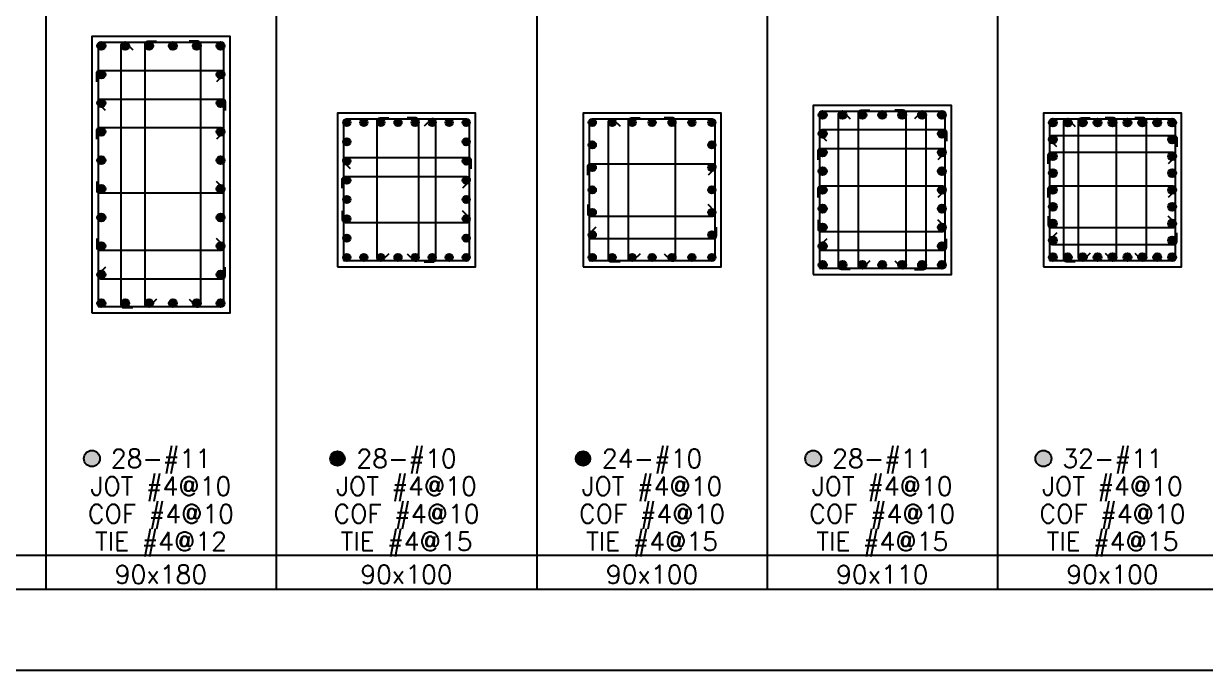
# Model space of a CAD drawing. Header units: millimetres. Extents: x 0 to 31920, y -6088 to 2522.
# Drawn here: x 851 to 1621, y 0 to 421 of the extents above; entities that cross this region are included whole.
import ezdxf
from ezdxf.enums import TextEntityAlignment as Align

# ---------------------------------------------------------------- set-up
doc = ezdxf.new("R2010")
doc.units = ezdxf.units.MM
doc.header["$MEASUREMENT"] = 0
for name, color, linetype in [('DwFm', 7, 'Continuous'), ('S-RC', 130, 'Continuous'), ('S-REINF', 6, 'Continuous'), ('S-REINFD', 201, 'Continuous'), ('S-STUD', 1, 'Continuous'), ('S-TEXT', 2, 'Continuous')]:
    doc.layers.add(name, color=color, linetype=linetype)
doc.styles.add('CS4', font='romans.shx', dxfattribs={"width": 0.8, "bigfont": 'lsp.shx'})

# ---------------------------------------------------------------- blocks, each defined once
blk = doc.blocks.new('繪圖範圍')
blk.add_lwpolyline([(0, 51.1), (79.8, 51.1), (79.8, 0), (0, 0)], close=True)

msp = doc.modelspace()

# ---------------------------------------------------------------- hatches: boundary and pattern name
at = {"layer": 'S-REINFD'}
h = msp.add_hatch(color=256, dxfattribs=at)
edge = h.paths.add_edge_path()
edge.add_arc((901.14, 406.86), 2.62, 0, 360)
h = msp.add_hatch(color=256, dxfattribs=at)
edge = h.paths.add_edge_path()
edge.add_arc((916.69, 406.86), 2.62, 0, 360)
h = msp.add_hatch(color=256, dxfattribs=at)
edge = h.paths.add_edge_path()
edge.add_arc((932.23, 406.86), 2.62, 0, 360)
h = msp.add_hatch(color=256, dxfattribs=at)
edge = h.paths.add_edge_path()
edge.add_arc((947.77, 406.86), 2.62, 0, 360)
h = msp.add_hatch(color=256, dxfattribs=at)
edge = h.paths.add_edge_path()
edge.add_arc((963.31, 406.86), 2.62, 0, 360)
h = msp.add_hatch(color=256, dxfattribs=at)
edge = h.paths.add_edge_path()
edge.add_arc((978.86, 406.86), 2.62, 0, 360)
h = msp.add_hatch(color=256, dxfattribs=at)
edge = h.paths.add_edge_path()
edge.add_arc((901.14, 388.22), 2.62, 0, 360)
h = msp.add_hatch(color=256, dxfattribs=at)
edge = h.paths.add_edge_path()
edge.add_arc((978.86, 388.22), 2.62, 0, 360)
h = msp.add_hatch(color=256, dxfattribs=at)
edge = h.paths.add_edge_path()
edge.add_arc((901.14, 369.59), 2.62, 0, 360)
h = msp.add_hatch(color=256, dxfattribs=at)
edge = h.paths.add_edge_path()
edge.add_arc((978.86, 369.59), 2.62, 0, 360)
h = msp.add_hatch(color=256, dxfattribs=at)
edge = h.paths.add_edge_path()
edge.add_arc((1371.14, 361.86), 2.62, 0, 360)
h = msp.add_hatch(color=256, dxfattribs=at)
edge = h.paths.add_edge_path()
edge.add_arc((1384.1, 361.86), 2.62, 0, 360)
h = msp.add_hatch(color=256, dxfattribs=at)
edge = h.paths.add_edge_path()
edge.add_arc((1397.05, 361.86), 2.62, 0, 360)
h = msp.add_hatch(color=256, dxfattribs=at)
edge = h.paths.add_edge_path()
edge.add_arc((1410, 361.86), 2.62, 0, 360)
h = msp.add_hatch(color=256, dxfattribs=at)
edge = h.paths.add_edge_path()
edge.add_arc((1422.95, 361.86), 2.62, 0, 360)
h = msp.add_hatch(color=256, dxfattribs=at)
edge = h.paths.add_edge_path()
edge.add_arc((1435.9, 361.86), 2.62, 0, 360)
h = msp.add_hatch(color=256, dxfattribs=at)
edge = h.paths.add_edge_path()
edge.add_arc((1448.86, 361.86), 2.62, 0, 360)
h = msp.add_hatch(color=256, dxfattribs=at)
edge = h.paths.add_edge_path()
edge.add_arc((1061.06, 356.94), 2.38, 0, 360)
h = msp.add_hatch(color=256, dxfattribs=at)
edge = h.paths.add_edge_path()
edge.add_arc((1072.19, 356.94), 2.38, 0, 360)
h = msp.add_hatch(color=256, dxfattribs=at)
edge = h.paths.add_edge_path()
edge.add_arc((1083.31, 356.94), 2.38, 0, 360)
h = msp.add_hatch(color=256, dxfattribs=at)
edge = h.paths.add_edge_path()
edge.add_arc((1094.44, 356.94), 2.38, 0, 360)
h = msp.add_hatch(color=256, dxfattribs=at)
edge = h.paths.add_edge_path()
edge.add_arc((1105.56, 356.94), 2.38, 0, 360)
h = msp.add_hatch(color=256, dxfattribs=at)
edge = h.paths.add_edge_path()
edge.add_arc((1116.69, 356.94), 2.38, 0, 360)
h = msp.add_hatch(color=256, dxfattribs=at)
edge = h.paths.add_edge_path()
edge.add_arc((1127.81, 356.94), 2.38, 0, 360)
h = msp.add_hatch(color=256, dxfattribs=at)
edge = h.paths.add_edge_path()
edge.add_arc((1138.94, 356.94), 2.38, 0, 360)
h = msp.add_hatch(color=256, dxfattribs=at)
edge = h.paths.add_edge_path()
edge.add_arc((1221.06, 356.94), 2.38, 0, 360)
h = msp.add_hatch(color=256, dxfattribs=at)
edge = h.paths.add_edge_path()
edge.add_arc((1234.04, 356.94), 2.38, 0, 360)
h = msp.add_hatch(color=256, dxfattribs=at)
edge = h.paths.add_edge_path()
edge.add_arc((1247.02, 356.94), 2.38, 0, 360)
h = msp.add_hatch(color=256, dxfattribs=at)
edge = h.paths.add_edge_path()
edge.add_arc((1260, 356.94), 2.38, 0, 360)
h = msp.add_hatch(color=256, dxfattribs=at)
edge = h.paths.add_edge_path()
edge.add_arc((1272.98, 356.94), 2.38, 0, 360)
h = msp.add_hatch(color=256, dxfattribs=at)
edge = h.paths.add_edge_path()
edge.add_arc((1285.96, 356.94), 2.38, 0, 360)
h = msp.add_hatch(color=256, dxfattribs=at)
edge = h.paths.add_edge_path()
edge.add_arc((1298.94, 356.94), 2.38, 0, 360)
h = msp.add_hatch(color=256, dxfattribs=at)
edge = h.paths.add_edge_path()
edge.add_arc((1521.14, 356.86), 2.62, 0, 360)
h = msp.add_hatch(color=256, dxfattribs=at)
edge = h.paths.add_edge_path()
edge.add_arc((1530.86, 356.86), 2.62, 0, 360)
h = msp.add_hatch(color=256, dxfattribs=at)
edge = h.paths.add_edge_path()
edge.add_arc((1540.57, 356.86), 2.62, 0, 360)
h = msp.add_hatch(color=256, dxfattribs=at)
edge = h.paths.add_edge_path()
edge.add_arc((1550.29, 356.86), 2.62, 0, 360)
h = msp.add_hatch(color=256, dxfattribs=at)
edge = h.paths.add_edge_path()
edge.add_arc((1560, 356.86), 2.62, 0, 360)
h = msp.add_hatch(color=256, dxfattribs=at)
edge = h.paths.add_edge_path()
edge.add_arc((1569.71, 356.86), 2.62, 0, 360)
h = msp.add_hatch(color=256, dxfattribs=at)
edge = h.paths.add_edge_path()
edge.add_arc((1579.43, 356.86), 2.62, 0, 360)
h = msp.add_hatch(color=256, dxfattribs=at)
edge = h.paths.add_edge_path()
edge.add_arc((1589.14, 356.86), 2.62, 0, 360)
h = msp.add_hatch(color=256, dxfattribs=at)
edge = h.paths.add_edge_path()
edge.add_arc((1598.86, 356.86), 2.62, 0, 360)
h = msp.add_hatch(color=256, dxfattribs=at)
edge = h.paths.add_edge_path()
edge.add_arc((901.14, 350.95), 2.62, 0, 360)
h = msp.add_hatch(color=256, dxfattribs=at)
edge = h.paths.add_edge_path()
edge.add_arc((978.86, 350.95), 2.62, 0, 360)
h = msp.add_hatch(color=256, dxfattribs=at)
edge = h.paths.add_edge_path()
edge.add_arc((1061.06, 344.38), 2.38, 0, 360)
h = msp.add_hatch(color=256, dxfattribs=at)
edge = h.paths.add_edge_path()
edge.add_arc((1138.94, 344.38), 2.38, 0, 360)
h = msp.add_hatch(color=256, dxfattribs=at)
edge = h.paths.add_edge_path()
edge.add_arc((1371.14, 349.64), 2.62, 0, 360)
h = msp.add_hatch(color=256, dxfattribs=at)
edge = h.paths.add_edge_path()
edge.add_arc((1448.86, 349.64), 2.62, 0, 360)
h = msp.add_hatch(color=256, dxfattribs=at)
edge = h.paths.add_edge_path()
edge.add_arc((1521.14, 345.89), 2.62, 0, 360)
h = msp.add_hatch(color=256, dxfattribs=at)
edge = h.paths.add_edge_path()
edge.add_arc((1598.86, 345.89), 2.62, 0, 360)
h = msp.add_hatch(color=256, dxfattribs=at)
edge = h.paths.add_edge_path()
edge.add_arc((1221.06, 342.29), 2.38, 0, 360)
h = msp.add_hatch(color=256, dxfattribs=at)
edge = h.paths.add_edge_path()
edge.add_arc((1298.94, 342.29), 2.38, 0, 360)
h = msp.add_hatch(color=256, dxfattribs=at)
edge = h.paths.add_edge_path()
edge.add_arc((1371.14, 337.43), 2.62, 0, 360)
h = msp.add_hatch(color=256, dxfattribs=at)
edge = h.paths.add_edge_path()
edge.add_arc((1448.86, 337.43), 2.62, 0, 360)
h = msp.add_hatch(color=256, dxfattribs=at)
edge = h.paths.add_edge_path()
edge.add_arc((901.14, 332.32), 2.62, 0, 360)
h = msp.add_hatch(color=256, dxfattribs=at)
edge = h.paths.add_edge_path()
edge.add_arc((978.86, 332.32), 2.62, 0, 360)
h = msp.add_hatch(color=256, dxfattribs=at)
edge = h.paths.add_edge_path()
edge.add_arc((1061.06, 331.83), 2.38, 0, 360)
h = msp.add_hatch(color=256, dxfattribs=at)
edge = h.paths.add_edge_path()
edge.add_arc((1138.94, 331.83), 2.38, 0, 360)
h = msp.add_hatch(color=256, dxfattribs=at)
edge = h.paths.add_edge_path()
edge.add_arc((1521.14, 334.93), 2.62, 0, 360)
h = msp.add_hatch(color=256, dxfattribs=at)
edge = h.paths.add_edge_path()
edge.add_arc((1598.86, 334.93), 2.62, 0, 360)
h = msp.add_hatch(color=256, dxfattribs=at)
edge = h.paths.add_edge_path()
edge.add_arc((1221.06, 327.65), 2.38, 0, 360)
h = msp.add_hatch(color=256, dxfattribs=at)
edge = h.paths.add_edge_path()
edge.add_arc((1298.94, 327.65), 2.38, 0, 360)
h = msp.add_hatch(color=256, dxfattribs=at)
edge = h.paths.add_edge_path()
edge.add_arc((1371.14, 325.21), 2.62, 0, 360)
h = msp.add_hatch(color=256, dxfattribs=at)
edge = h.paths.add_edge_path()
edge.add_arc((1448.86, 325.21), 2.62, 0, 360)
h = msp.add_hatch(color=256, dxfattribs=at)
edge = h.paths.add_edge_path()
edge.add_arc((1521.14, 323.96), 2.62, 0, 360)
h = msp.add_hatch(color=256, dxfattribs=at)
edge = h.paths.add_edge_path()
edge.add_arc((1598.86, 323.96), 2.62, 0, 360)
h = msp.add_hatch(color=256, dxfattribs=at)
edge = h.paths.add_edge_path()
edge.add_arc((901.14, 313.68), 2.62, 0, 360)
h = msp.add_hatch(color=256, dxfattribs=at)
edge = h.paths.add_edge_path()
edge.add_arc((978.86, 313.68), 2.62, 0, 360)
h = msp.add_hatch(color=256, dxfattribs=at)
edge = h.paths.add_edge_path()
edge.add_arc((1061.06, 319.28), 2.38, 0, 360)
h = msp.add_hatch(color=256, dxfattribs=at)
edge = h.paths.add_edge_path()
edge.add_arc((1138.94, 319.28), 2.38, 0, 360)
h = msp.add_hatch(color=256, dxfattribs=at)
edge = h.paths.add_edge_path()
edge.add_arc((1061.06, 306.72), 2.38, 0, 360)
h = msp.add_hatch(color=256, dxfattribs=at)
edge = h.paths.add_edge_path()
edge.add_arc((1138.94, 306.72), 2.38, 0, 360)
h = msp.add_hatch(color=256, dxfattribs=at)
edge = h.paths.add_edge_path()
edge.add_arc((1221.06, 313), 2.38, 0, 360)
h = msp.add_hatch(color=256, dxfattribs=at)
edge = h.paths.add_edge_path()
edge.add_arc((1298.94, 313), 2.38, 0, 360)
h = msp.add_hatch(color=256, dxfattribs=at)
edge = h.paths.add_edge_path()
edge.add_arc((1371.14, 313), 2.62, 0, 360)
h = msp.add_hatch(color=256, dxfattribs=at)
edge = h.paths.add_edge_path()
edge.add_arc((1448.86, 313), 2.62, 0, 360)
h = msp.add_hatch(color=256, dxfattribs=at)
edge = h.paths.add_edge_path()
edge.add_arc((1521.14, 313), 2.62, 0, 360)
h = msp.add_hatch(color=256, dxfattribs=at)
edge = h.paths.add_edge_path()
edge.add_arc((1598.86, 313), 2.62, 0, 360)
h = msp.add_hatch(color=256, dxfattribs=at)
edge = h.paths.add_edge_path()
edge.add_arc((1221.06, 298.35), 2.38, 0, 360)
h = msp.add_hatch(color=256, dxfattribs=at)
edge = h.paths.add_edge_path()
edge.add_arc((1298.94, 298.35), 2.38, 0, 360)
h = msp.add_hatch(color=256, dxfattribs=at)
edge = h.paths.add_edge_path()
edge.add_arc((1371.14, 300.79), 2.62, 0, 360)
h = msp.add_hatch(color=256, dxfattribs=at)
edge = h.paths.add_edge_path()
edge.add_arc((1448.86, 300.79), 2.62, 0, 360)
h = msp.add_hatch(color=256, dxfattribs=at)
edge = h.paths.add_edge_path()
edge.add_arc((1521.14, 302.04), 2.62, 0, 360)
h = msp.add_hatch(color=256, dxfattribs=at)
edge = h.paths.add_edge_path()
edge.add_arc((1598.86, 302.04), 2.62, 0, 360)
h = msp.add_hatch(color=256, dxfattribs=at)
edge = h.paths.add_edge_path()
edge.add_arc((901.14, 295.05), 2.62, 0, 360)
h = msp.add_hatch(color=256, dxfattribs=at)
edge = h.paths.add_edge_path()
edge.add_arc((978.86, 295.05), 2.62, 0, 360)
h = msp.add_hatch(color=256, dxfattribs=at)
edge = h.paths.add_edge_path()
edge.add_arc((1061.06, 294.17), 2.38, 0, 360)
h = msp.add_hatch(color=256, dxfattribs=at)
edge = h.paths.add_edge_path()
edge.add_arc((1138.94, 294.17), 2.38, 0, 360)
h = msp.add_hatch(color=256, dxfattribs=at)
edge = h.paths.add_edge_path()
edge.add_arc((1521.14, 291.07), 2.62, 0, 360)
h = msp.add_hatch(color=256, dxfattribs=at)
edge = h.paths.add_edge_path()
edge.add_arc((1598.86, 291.07), 2.62, 0, 360)
h = msp.add_hatch(color=256, dxfattribs=at)
edge = h.paths.add_edge_path()
edge.add_arc((1221.06, 283.71), 2.38, 0, 360)
h = msp.add_hatch(color=256, dxfattribs=at)
edge = h.paths.add_edge_path()
edge.add_arc((1298.94, 283.71), 2.38, 0, 360)
h = msp.add_hatch(color=256, dxfattribs=at)
edge = h.paths.add_edge_path()
edge.add_arc((1371.14, 288.57), 2.62, 0, 360)
h = msp.add_hatch(color=256, dxfattribs=at)
edge = h.paths.add_edge_path()
edge.add_arc((1448.86, 288.57), 2.62, 0, 360)
h = msp.add_hatch(color=256, dxfattribs=at)
edge = h.paths.add_edge_path()
edge.add_arc((901.14, 276.41), 2.62, 0, 360)
h = msp.add_hatch(color=256, dxfattribs=at)
edge = h.paths.add_edge_path()
edge.add_arc((978.86, 276.41), 2.62, 0, 360)
h = msp.add_hatch(color=256, dxfattribs=at)
edge = h.paths.add_edge_path()
edge.add_arc((1061.06, 281.62), 2.38, 0, 360)
h = msp.add_hatch(color=256, dxfattribs=at)
edge = h.paths.add_edge_path()
edge.add_arc((1138.94, 281.62), 2.38, 0, 360)
h = msp.add_hatch(color=256, dxfattribs=at)
edge = h.paths.add_edge_path()
edge.add_arc((1371.14, 276.36), 2.62, 0, 360)
h = msp.add_hatch(color=256, dxfattribs=at)
edge = h.paths.add_edge_path()
edge.add_arc((1448.86, 276.36), 2.62, 0, 360)
h = msp.add_hatch(color=256, dxfattribs=at)
edge = h.paths.add_edge_path()
edge.add_arc((1521.14, 280.11), 2.62, 0, 360)
h = msp.add_hatch(color=256, dxfattribs=at)
edge = h.paths.add_edge_path()
edge.add_arc((1598.86, 280.11), 2.62, 0, 360)
h = msp.add_hatch(color=256, dxfattribs=at)
edge = h.paths.add_edge_path()
edge.add_arc((1061.06, 269.06), 2.38, 0, 360)
h = msp.add_hatch(color=256, dxfattribs=at)
edge = h.paths.add_edge_path()
edge.add_arc((1072.19, 269.06), 2.38, 0, 360)
h = msp.add_hatch(color=256, dxfattribs=at)
edge = h.paths.add_edge_path()
edge.add_arc((1083.31, 269.06), 2.38, 0, 360)
h = msp.add_hatch(color=256, dxfattribs=at)
edge = h.paths.add_edge_path()
edge.add_arc((1094.44, 269.06), 2.38, 0, 360)
h = msp.add_hatch(color=256, dxfattribs=at)
edge = h.paths.add_edge_path()
edge.add_arc((1105.56, 269.06), 2.38, 0, 360)
h = msp.add_hatch(color=256, dxfattribs=at)
edge = h.paths.add_edge_path()
edge.add_arc((1116.69, 269.06), 2.38, 0, 360)
h = msp.add_hatch(color=256, dxfattribs=at)
edge = h.paths.add_edge_path()
edge.add_arc((1127.81, 269.06), 2.38, 0, 360)
h = msp.add_hatch(color=256, dxfattribs=at)
edge = h.paths.add_edge_path()
edge.add_arc((1138.94, 269.06), 2.38, 0, 360)
h = msp.add_hatch(color=256, dxfattribs=at)
edge = h.paths.add_edge_path()
edge.add_arc((1221.06, 269.06), 2.38, 0, 360)
h = msp.add_hatch(color=256, dxfattribs=at)
edge = h.paths.add_edge_path()
edge.add_arc((1234.04, 269.06), 2.38, 0, 360)
h = msp.add_hatch(color=256, dxfattribs=at)
edge = h.paths.add_edge_path()
edge.add_arc((1247.02, 269.06), 2.38, 0, 360)
h = msp.add_hatch(color=256, dxfattribs=at)
edge = h.paths.add_edge_path()
edge.add_arc((1260, 269.06), 2.38, 0, 360)
h = msp.add_hatch(color=256, dxfattribs=at)
edge = h.paths.add_edge_path()
edge.add_arc((1272.98, 269.06), 2.38, 0, 360)
h = msp.add_hatch(color=256, dxfattribs=at)
edge = h.paths.add_edge_path()
edge.add_arc((1285.96, 269.06), 2.38, 0, 360)
h = msp.add_hatch(color=256, dxfattribs=at)
edge = h.paths.add_edge_path()
edge.add_arc((1298.94, 269.06), 2.38, 0, 360)
h = msp.add_hatch(color=256, dxfattribs=at)
edge = h.paths.add_edge_path()
edge.add_arc((1521.14, 269.14), 2.62, 0, 360)
h = msp.add_hatch(color=256, dxfattribs=at)
edge = h.paths.add_edge_path()
edge.add_arc((1530.86, 269.14), 2.62, 0, 360)
h = msp.add_hatch(color=256, dxfattribs=at)
edge = h.paths.add_edge_path()
edge.add_arc((1540.57, 269.14), 2.62, 0, 360)
h = msp.add_hatch(color=256, dxfattribs=at)
edge = h.paths.add_edge_path()
edge.add_arc((1550.29, 269.14), 2.62, 0, 360)
h = msp.add_hatch(color=256, dxfattribs=at)
edge = h.paths.add_edge_path()
edge.add_arc((1560, 269.14), 2.62, 0, 360)
h = msp.add_hatch(color=256, dxfattribs=at)
edge = h.paths.add_edge_path()
edge.add_arc((1569.71, 269.14), 2.62, 0, 360)
h = msp.add_hatch(color=256, dxfattribs=at)
edge = h.paths.add_edge_path()
edge.add_arc((1579.43, 269.14), 2.62, 0, 360)
h = msp.add_hatch(color=256, dxfattribs=at)
edge = h.paths.add_edge_path()
edge.add_arc((1589.14, 269.14), 2.62, 0, 360)
h = msp.add_hatch(color=256, dxfattribs=at)
edge = h.paths.add_edge_path()
edge.add_arc((1598.86, 269.14), 2.62, 0, 360)
h = msp.add_hatch(color=256, dxfattribs=at)
edge = h.paths.add_edge_path()
edge.add_arc((1371.14, 264.14), 2.62, 0, 360)
h = msp.add_hatch(color=256, dxfattribs=at)
edge = h.paths.add_edge_path()
edge.add_arc((1384.1, 264.14), 2.62, 0, 360)
h = msp.add_hatch(color=256, dxfattribs=at)
edge = h.paths.add_edge_path()
edge.add_arc((1397.05, 264.14), 2.62, 0, 360)
h = msp.add_hatch(color=256, dxfattribs=at)
edge = h.paths.add_edge_path()
edge.add_arc((1410, 264.14), 2.62, 0, 360)
h = msp.add_hatch(color=256, dxfattribs=at)
edge = h.paths.add_edge_path()
edge.add_arc((1422.95, 264.14), 2.62, 0, 360)
h = msp.add_hatch(color=256, dxfattribs=at)
edge = h.paths.add_edge_path()
edge.add_arc((1435.9, 264.14), 2.62, 0, 360)
h = msp.add_hatch(color=256, dxfattribs=at)
edge = h.paths.add_edge_path()
edge.add_arc((1448.86, 264.14), 2.62, 0, 360)
h = msp.add_hatch(color=256, dxfattribs=at)
edge = h.paths.add_edge_path()
edge.add_arc((901.14, 257.78), 2.62, 0, 360)
h = msp.add_hatch(color=256, dxfattribs=at)
edge = h.paths.add_edge_path()
edge.add_arc((978.86, 257.78), 2.62, 0, 360)
h = msp.add_hatch(color=256, dxfattribs=at)
edge = h.paths.add_edge_path()
edge.add_arc((901.14, 239.14), 2.62, 0, 360)
h = msp.add_hatch(color=256, dxfattribs=at)
edge = h.paths.add_edge_path()
edge.add_arc((916.69, 239.14), 2.62, 0, 360)
h = msp.add_hatch(color=256, dxfattribs=at)
edge = h.paths.add_edge_path()
edge.add_arc((932.23, 239.14), 2.62, 0, 360)
h = msp.add_hatch(color=256, dxfattribs=at)
edge = h.paths.add_edge_path()
edge.add_arc((947.77, 239.14), 2.62, 0, 360)
h = msp.add_hatch(color=256, dxfattribs=at)
edge = h.paths.add_edge_path()
edge.add_arc((963.31, 239.14), 2.62, 0, 360)
h = msp.add_hatch(color=256, dxfattribs=at)
edge = h.paths.add_edge_path()
edge.add_arc((978.86, 239.14), 2.62, 0, 360)
h = msp.add_hatch(color=256, dxfattribs=at)
edge = h.paths.add_edge_path()
edge.add_arc((895, 138), 5.24, 0, 360)
h = msp.add_hatch(color=256, dxfattribs=at)
edge = h.paths.add_edge_path()
edge.add_arc((1055, 138), 4.76, 0, 360)
h = msp.add_hatch(color=256, dxfattribs=at)
edge = h.paths.add_edge_path()
edge.add_arc((1215, 138), 4.76, 0, 360)
h = msp.add_hatch(color=256, dxfattribs=at)
edge = h.paths.add_edge_path()
edge.add_arc((1365, 138), 5.24, 0, 360)
h = msp.add_hatch(color=256, dxfattribs=at)
edge = h.paths.add_edge_path()
edge.add_arc((1515, 138), 5.24, 0, 360)

# ---------------------------------------------------------------- linework, layer by layer
at = {"layer": 'S-RC'}
for points in [[(895, 233), (985, 233), (985, 413), (895, 413), (895, 233)], [(1055, 263), (1145, 263), (1145, 363), (1055, 363), (1055, 263)], [(1215, 263), (1305, 263), (1305, 363), (1215, 363), (1215, 263)], [(1365, 258), (1455, 258), (1455, 368), (1365, 368), (1365, 258)], [(1515, 263), (1605, 263), (1605, 363), (1515, 363), (1515, 263)]]:
    msp.add_lwpolyline(points, dxfattribs=at)
at = {"layer": 'S-REINF', "color": 2}
for points in [[(899, 237), (979.1, 237, 0.414214), (981, 238.9), (981, 407.1, 0.414214), (979.1, 409), (900.9, 409, 0.414214), (899, 407.1), (899, 237)], [(921.57, 236.14), (915.97, 236.14, -0.414214), (914.07, 238.04), (914.07, 407.22, -0.671037), (917.32, 408.55), (921.57, 404.24)], [(937.11, 241.76), (932.86, 237.45, -0.671037), (929.61, 238.78), (929.61, 407.96, -0.414214), (931.51, 409.86), (937.11, 409.86)], [(958.43, 241.76), (962.68, 237.45, 0.671037), (965.93, 238.78), (965.93, 407.96, 0.414214), (964.03, 409.86), (958.43, 409.86)], [(898.14, 383.34), (898.14, 388.94, -0.414214), (900.04, 390.84), (979.22, 390.84, -0.671037), (980.55, 387.59), (976.24, 383.34)], [(903.76, 364.71), (899.45, 368.95, -0.671037), (900.78, 372.21), (979.96, 372.21, -0.414214), (981.86, 370.31), (981.86, 364.71)], [(1369, 262), (1449.1, 262, 0.414214), (1451, 263.9), (1451, 362.1, 0.414214), (1449.1, 364), (1370.9, 364, 0.414214), (1369, 362.1), (1369, 262)], [(1388.98, 261.14), (1383.38, 261.14, -0.414214), (1381.48, 263.04), (1381.48, 362.22, -0.671037), (1384.73, 363.55), (1388.98, 359.24)], [(1401.93, 266.76), (1397.68, 262.45, -0.671037), (1394.43, 263.78), (1394.43, 362.96, -0.414214), (1396.33, 364.86), (1401.93, 364.86)], [(1418.07, 266.76), (1422.32, 262.45, 0.671037), (1425.57, 263.78), (1425.57, 362.96, 0.414214), (1423.67, 364.86), (1418.07, 364.86)], [(1431.02, 261.14), (1436.62, 261.14, 0.414214), (1438.52, 263.04), (1438.52, 362.22, 0.671037), (1435.27, 363.55), (1431.02, 359.24)], [(1059, 267), (1139.1, 267, 0.414214), (1141, 268.9), (1141, 357.1, 0.414214), (1139.1, 359), (1060.9, 359, 0.414214), (1059, 357.1), (1059, 267)], [(1088.43, 271.44), (1084.16, 267.25, -0.665297), (1080.93, 268.6), (1080.93, 358.04, -0.414214), (1082.83, 359.94), (1088.43, 359.94)], [(1100.44, 271.44), (1104.71, 267.25, 0.665297), (1107.94, 268.6), (1107.94, 358.04, 0.414214), (1106.04, 359.94), (1100.44, 359.94)], [(1111.57, 266.06), (1117.17, 266.06, 0.414214), (1119.07, 267.96), (1119.07, 357.4, 0.665297), (1115.84, 358.75), (1111.57, 354.55)], [(1219, 267), (1299.1, 267, 0.414214), (1301, 268.9), (1301, 357.1, 0.414214), (1299.1, 359), (1220.9, 359, 0.414214), (1219, 357.1), (1219, 267)], [(1239.16, 266.06), (1233.56, 266.06, -0.414214), (1231.66, 267.96), (1231.66, 357.4, -0.665297), (1234.89, 358.75), (1239.16, 354.55)], [(1252.14, 271.44), (1247.87, 267.25, -0.665297), (1244.64, 268.6), (1244.64, 358.04, -0.414214), (1246.54, 359.94), (1252.14, 359.94)], [(1267.86, 271.44), (1272.13, 267.25, 0.665297), (1275.36, 268.6), (1275.36, 358.04, 0.414214), (1273.46, 359.94), (1267.86, 359.94)], [(1519, 267), (1599.1, 267, 0.414214), (1601, 268.9), (1601, 357.1, 0.414214), (1599.1, 359), (1520.9, 359, 0.414214), (1519, 357.1), (1519, 267)], [(1535.74, 266.14), (1530.14, 266.14, -0.414214), (1528.24, 268.04), (1528.24, 357.22, -0.671037), (1531.49, 358.55), (1535.74, 354.24)], [(1545.45, 271.76), (1541.21, 267.45, -0.671037), (1537.95, 268.78), (1537.95, 357.96, -0.414214), (1539.85, 359.86), (1545.45, 359.86)], [(1555.12, 271.76), (1559.37, 267.45, 0.671037), (1562.62, 268.78), (1562.62, 357.96, 0.414214), (1560.72, 359.86), (1555.12, 359.86)], [(1574.55, 271.76), (1578.79, 267.45, 0.671037), (1582.05, 268.78), (1582.05, 357.96, 0.414214), (1580.15, 359.86), (1574.55, 359.86)], [(898.14, 346.07), (898.14, 351.67, -0.414214), (900.04, 353.57), (979.22, 353.57, -0.671037), (980.55, 350.32), (976.24, 346.07)], [(1373.76, 344.76), (1369.45, 349.01, -0.671037), (1370.78, 352.26), (1449.96, 352.26, -0.414214), (1451.86, 350.36), (1451.86, 344.76)], [(1523.76, 341.01), (1519.45, 345.26, -0.671037), (1520.78, 348.51), (1599.96, 348.51, -0.414214), (1601.86, 346.61), (1601.86, 341.01)], [(1368.14, 332.55), (1368.14, 338.15, -0.414214), (1370.04, 340.05), (1449.22, 340.05, -0.671037), (1450.55, 336.79), (1446.24, 332.55)], [(1063.44, 326.71), (1059.25, 330.98, -0.665297), (1060.6, 334.21), (1140.04, 334.21, -0.414214), (1141.94, 332.31), (1141.94, 326.71)], [(1518.14, 330.05), (1518.14, 335.65, -0.414214), (1520.04, 337.55), (1599.22, 337.55, -0.671037), (1600.55, 334.29), (1596.24, 330.05)], [(1218.06, 322.53), (1218.06, 328.13, -0.414214), (1219.96, 330.03), (1299.4, 330.03, -0.665297), (1300.75, 326.79), (1296.56, 322.53)], [(898.14, 318.56), (898.14, 312.96, 0.414214), (900.04, 311.06), (979.22, 311.06, 0.671037), (980.55, 314.32), (976.24, 318.56)], [(1058.06, 314.16), (1058.06, 319.76, -0.414214), (1059.96, 321.66), (1139.4, 321.66, -0.665297), (1140.75, 318.43), (1136.56, 314.16)], [(1368.14, 308.12), (1368.14, 313.72, -0.414214), (1370.04, 315.62), (1449.22, 315.62, -0.671037), (1450.55, 312.37), (1446.24, 308.12)], [(1518.14, 308.12), (1518.14, 313.72, -0.414214), (1520.04, 315.62), (1599.22, 315.62, -0.671037), (1600.55, 312.37), (1596.24, 308.12)], [(1218.06, 303.47), (1218.06, 297.87, 0.414214), (1219.96, 295.97), (1299.4, 295.97, 0.665297), (1300.75, 299.21), (1296.56, 303.47)], [(1058.06, 299.29), (1058.06, 293.69, 0.414214), (1059.96, 291.79), (1139.4, 291.79, 0.665297), (1140.75, 295.02), (1136.56, 299.29)], [(1368.14, 293.45), (1368.14, 287.85, 0.414214), (1370.04, 285.95), (1449.22, 285.95, 0.671037), (1450.55, 289.21), (1446.24, 293.45)], [(1518.14, 295.95), (1518.14, 290.35, 0.414214), (1520.04, 288.45), (1599.22, 288.45, 0.671037), (1600.55, 291.71), (1596.24, 295.95)], [(1223.44, 288.83), (1219.25, 284.56, 0.665297), (1220.6, 281.33), (1300.04, 281.33, 0.414214), (1301.94, 283.23), (1301.94, 288.83)], [(1523.76, 284.99), (1519.45, 280.74, 0.671037), (1520.78, 277.49), (1599.96, 277.49, 0.414214), (1601.86, 279.39), (1601.86, 284.99)], [(898.14, 281.29), (898.14, 275.69, 0.414214), (900.04, 273.79), (979.22, 273.79, 0.671037), (980.55, 277.05), (976.24, 281.29)], [(1373.76, 281.24), (1369.45, 276.99, 0.671037), (1370.78, 273.74), (1449.96, 273.74, 0.414214), (1451.86, 275.64), (1451.86, 281.24)], [(903.76, 262.66), (899.45, 258.41, 0.671037), (900.78, 255.16), (979.96, 255.16, 0.414214), (981.86, 257.06), (981.86, 262.66)]]:
    msp.add_lwpolyline(points, format="xyb", dxfattribs=at)
at = {"layer": 'S-REINFD'}
for centre, radius in [((901.14, 406.86), 2.62), ((901.14, 406.86), 2.62), ((916.69, 406.86), 2.62), ((932.23, 406.86), 2.62), ((947.77, 406.86), 2.62), ((963.31, 406.86), 2.62), ((978.86, 406.86), 2.62), ((901.14, 388.22), 2.62), ((978.86, 388.22), 2.62), ((901.14, 369.59), 2.62), ((978.86, 369.59), 2.62), ((1371.14, 361.86), 2.62), ((1384.1, 361.86), 2.62), ((1397.05, 361.86), 2.62), ((1410, 361.86), 2.62), ((1422.95, 361.86), 2.62), ((1435.9, 361.86), 2.62), ((1448.86, 361.86), 2.62), ((1061.06, 356.94), 2.38), ((1072.19, 356.94), 2.38), ((1083.31, 356.94), 2.38), ((1094.44, 356.94), 2.38), ((1105.56, 356.94), 2.38), ((1116.69, 356.94), 2.38), ((1127.81, 356.94), 2.38), ((1138.94, 356.94), 2.38), ((1221.06, 356.94), 2.38), ((1234.04, 356.94), 2.38), ((1247.02, 356.94), 2.38), ((1260, 356.94), 2.38), ((1272.98, 356.94), 2.38), ((1285.96, 356.94), 2.38), ((1298.94, 356.94), 2.38), ((1521.14, 356.86), 2.62), ((1530.86, 356.86), 2.62), ((1540.57, 356.86), 2.62), ((1550.29, 356.86), 2.62), ((1560, 356.86), 2.62), ((1569.71, 356.86), 2.62), ((1579.43, 356.86), 2.62), ((1589.14, 356.86), 2.62), ((1598.86, 356.86), 2.62), ((901.14, 350.95), 2.62), ((978.86, 350.95), 2.62), ((1061.06, 344.38), 2.38), ((1138.94, 344.38), 2.38), ((1371.14, 349.64), 2.62), ((1448.86, 349.64), 2.62), ((1521.14, 345.89), 2.62), ((1598.86, 345.89), 2.62), ((1221.06, 342.29), 2.38), ((1298.94, 342.29), 2.38), ((1371.14, 337.43), 2.62), ((1448.86, 337.43), 2.62), ((901.14, 332.32), 2.62), ((978.86, 332.32), 2.62), ((1061.06, 331.83), 2.38), ((1138.94, 331.83), 2.38), ((1521.14, 334.93), 2.62), ((1598.86, 334.93), 2.62), ((1221.06, 327.65), 2.38), ((1298.94, 327.65), 2.38), ((1371.14, 325.21), 2.62), ((1448.86, 325.21), 2.62), ((1521.14, 323.96), 2.62), ((1598.86, 323.96), 2.62), ((901.14, 313.68), 2.62), ((978.86, 313.68), 2.62), ((1061.06, 319.28), 2.38), ((1138.94, 319.28), 2.38), ((1061.06, 306.72), 2.38), ((1138.94, 306.72), 2.38), ((1221.06, 313), 2.38), ((1298.94, 313), 2.38), ((1371.14, 313), 2.62), ((1448.86, 313), 2.62), ((1521.14, 313), 2.62), ((1598.86, 313), 2.62), ((1221.06, 298.35), 2.38), ((1298.94, 298.35), 2.38), ((1371.14, 300.79), 2.62), ((1448.86, 300.79), 2.62), ((1521.14, 302.04), 2.62), ((1598.86, 302.04), 2.62), ((901.14, 295.05), 2.62), ((978.86, 295.05), 2.62), ((1061.06, 294.17), 2.38), ((1138.94, 294.17), 2.38), ((1521.14, 291.07), 2.62), ((1598.86, 291.07), 2.62), ((1221.06, 283.71), 2.38), ((1298.94, 283.71), 2.38), ((1371.14, 288.57), 2.62), ((1448.86, 288.57), 2.62), ((901.14, 276.41), 2.62), ((978.86, 276.41), 2.62), ((1061.06, 281.62), 2.38), ((1138.94, 281.62), 2.38), ((1371.14, 276.36), 2.62), ((1448.86, 276.36), 2.62), ((1521.14, 280.11), 2.62), ((1598.86, 280.11), 2.62), ((1061.06, 269.06), 2.38), ((1072.19, 269.06), 2.38), ((1083.31, 269.06), 2.38), ((1094.44, 269.06), 2.38), ((1105.56, 269.06), 2.38), ((1116.69, 269.06), 2.38), ((1127.81, 269.06), 2.38), ((1138.94, 269.06), 2.38), ((1221.06, 269.06), 2.38), ((1234.04, 269.06), 2.38), ((1247.02, 269.06), 2.38), ((1260, 269.06), 2.38), ((1272.98, 269.06), 2.38), ((1285.96, 269.06), 2.38), ((1298.94, 269.06), 2.38), ((1521.14, 269.14), 2.62), ((1530.86, 269.14), 2.62), ((1540.57, 269.14), 2.62), ((1550.29, 269.14), 2.62), ((1560, 269.14), 2.62), ((1569.71, 269.14), 2.62), ((1579.43, 269.14), 2.62), ((1589.14, 269.14), 2.62), ((1598.86, 269.14), 2.62), ((1371.14, 264.14), 2.62), ((1384.1, 264.14), 2.62), ((1397.05, 264.14), 2.62), ((1410, 264.14), 2.62), ((1422.95, 264.14), 2.62), ((1435.9, 264.14), 2.62), ((1448.86, 264.14), 2.62), ((901.14, 257.78), 2.62), ((978.86, 257.78), 2.62), ((901.14, 239.14), 2.62), ((916.69, 239.14), 2.62), ((932.23, 239.14), 2.62), ((947.77, 239.14), 2.62), ((963.31, 239.14), 2.62), ((978.86, 239.14), 2.62), ((895, 138), 5.24), ((1055, 138), 4.76), ((1215, 138), 4.76), ((1365, 138), 5.24), ((1515, 138), 5.24)]:
    msp.add_circle(centre, radius, dxfattribs=at)
at = {"layer": 'S-STUD'}
for p, q in [((865, 2014), (865, 53)), ((1015, 2014), (1015, 53)), ((1185, 2014), (1185, 53)), ((1335, 2014), (1335, 53)), ((1485, 2014), (1485, 53)), ((15, 75), (3020, 75)), ((15, 53), (3020, 53))]:
    msp.add_line(p, q, dxfattribs=at)

# ---------------------------------------------------------------- block references
at = {"layer": 'DwFm', "xscale": 40, "yscale": 40, "zscale": 40}
msp.add_blockref('繪圖範圍', (0, 0), dxfattribs=at)

# ---------------------------------------------------------------- texts
at = {"layer": 'S-TEXT', "style": 'CS4'}
for s, p in [('28-#11', (940, 132)), ('28-#10', (1100, 132)), ('24-#10', (1260, 132)), ('28-#11', (1410, 132)), ('32-#11', (1560, 132)), ('JOT #4@10', (940, 114)), ('JOT #4@10', (1100, 114)), ('JOT #4@10', (1260, 114)), ('JOT #4@10', (1410, 114)), ('JOT #4@10', (1560, 114)), ('COF #4@10', (940, 96)), ('COF #4@10', (1100, 96)), ('COF #4@10', (1260, 96)), ('COF #4@10', (1410, 96)), ('COF #4@10', (1560, 96)), ('TIE #4@12', (940, 78)), ('TIE #4@15', (1100, 78)), ('TIE #4@15', (1260, 78)), ('TIE #4@15', (1410, 78)), ('TIE #4@15', (1560, 78)), ('90x180', (940, 56.5)), ('90x100', (1100, 56.5)), ('90x100', (1260, 56.5)), ('90x110', (1410, 56.5)), ('90x100', (1560, 56.5))]:
    msp.add_text(s, height=12, dxfattribs=at).set_placement(p, align=Align.CENTER)

doc.saveas('drawing.dxf')
